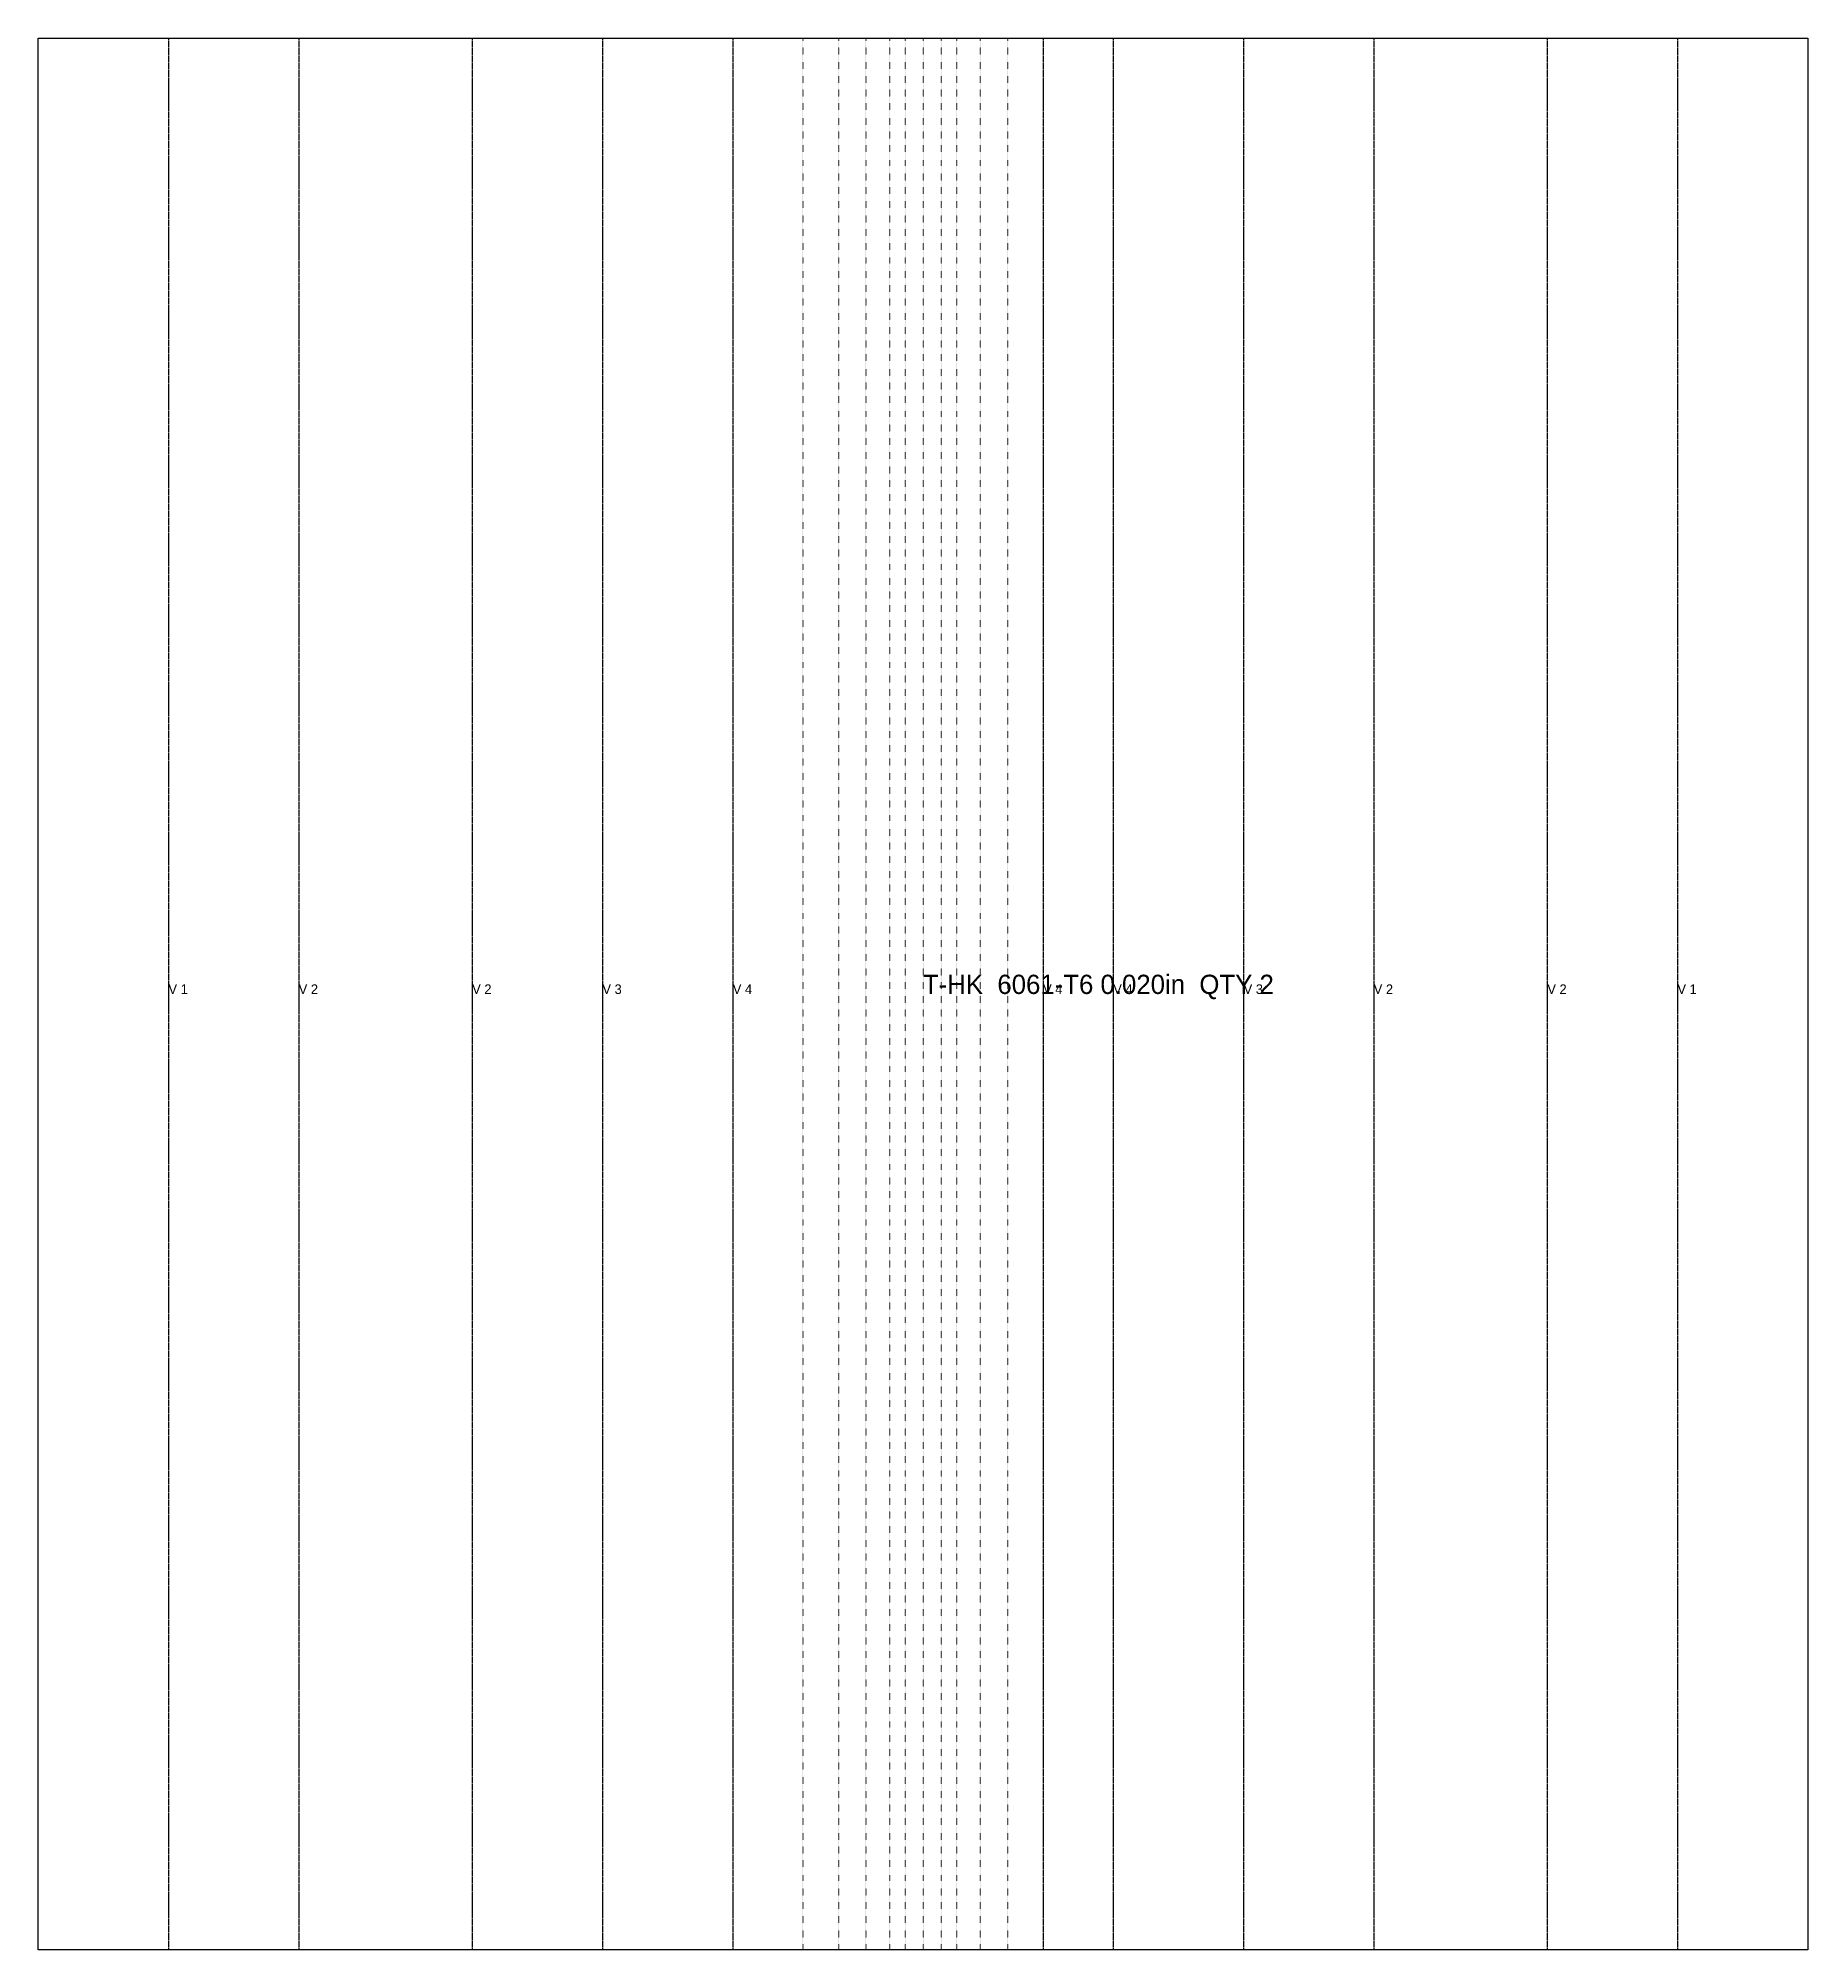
# Model space of a CAD drawing. Header units: millimetres. Extents: x 0 to 1102, y 0 to 1190.
import ezdxf

# ---------------------------------------------------------------- set-up
doc = ezdxf.new("R2010")
doc.units = ezdxf.units.MM
doc.linetypes.add('DASHED', pattern=[1.524, 1.27, -0.254])
doc.linetypes.add('DOT', pattern=[0.508, 0, -0.508])
for name, color, linetype in [('CUT', 7, 'CONTINUOUS'), ('ETCH', 8, 'CONTINUOUS'), ('ROLL', 3, 'DOT'), ('VALLEY', 1, 'DASHED')]:
    doc.layers.add(name, color=color, linetype=linetype)

msp = doc.modelspace()

# ---------------------------------------------------------------- linework, layer by layer
at = {"layer": 'CUT'}
msp.add_lwpolyline([(1101.9, 1190), (1101.9, 0), (0, 0), (0, 1190), (1101.9, 1190)], close=True, dxfattribs=at)
at = {"layer": 'ROLL'}
for p, q in [((476.2, 1190), (476.2, 0)), ((498.3, 1190), (498.3, 0)), ((515.3, 1190), (515.3, 0)), ((530, 1190), (530, 0)), ((539.8, 1190), (539.8, 0)), ((551.1, 1190), (551.1, 0)), ((562.2, 1190), (562.2, 0)), ((571.9, 1190), (571.9, 0)), ((586.6, 1190), (586.6, 0)), ((603.5, 1190), (603.5, 0))]:
    msp.add_line(p, q, dxfattribs=at)
at = {"layer": 'VALLEY'}
for p, q in [((81.1, 1190), (81.1, 0)), ((162.2, 1190), (162.2, 0)), ((270.2, 1190), (270.2, 0)), ((351.3, 1190), (351.3, 0)), ((432.5, 1190), (432.5, 0)), ((625.7, 1190), (625.7, 0)), ((669.4, 1190), (669.4, 0)), ((750.6, 1190), (750.6, 0)), ((831.6, 1190), (831.6, 0)), ((939.7, 1190), (939.7, 0)), ((1020.7, 1190), (1020.7, 0))]:
    msp.add_line(p, q, dxfattribs=at)

# ---------------------------------------------------------------- texts
at = {"layer": 'ETCH'}
for s, height, p in [('T-HK  6061-T6 0.020in  QTY 2', 12, (550.9, 595)), ('V 1', 6, (81.1, 595)), ('V 2', 6, (162.2, 595)), ('V 2', 6, (270.2, 595)), ('V 3', 6, (351.3, 595)), ('V 4', 6, (432.5, 595)), ('V 4', 6, (625.7, 595)), ('V 4', 6, (669.4, 595)), ('V 3', 6, (750.6, 595)), ('V 2', 6, (831.6, 595)), ('V 2', 6, (939.7, 595)), ('V 1', 6, (1020.7, 595))]:
    msp.add_text(s, height=height, dxfattribs=at).set_placement(p)

doc.saveas('drawing.dxf')
